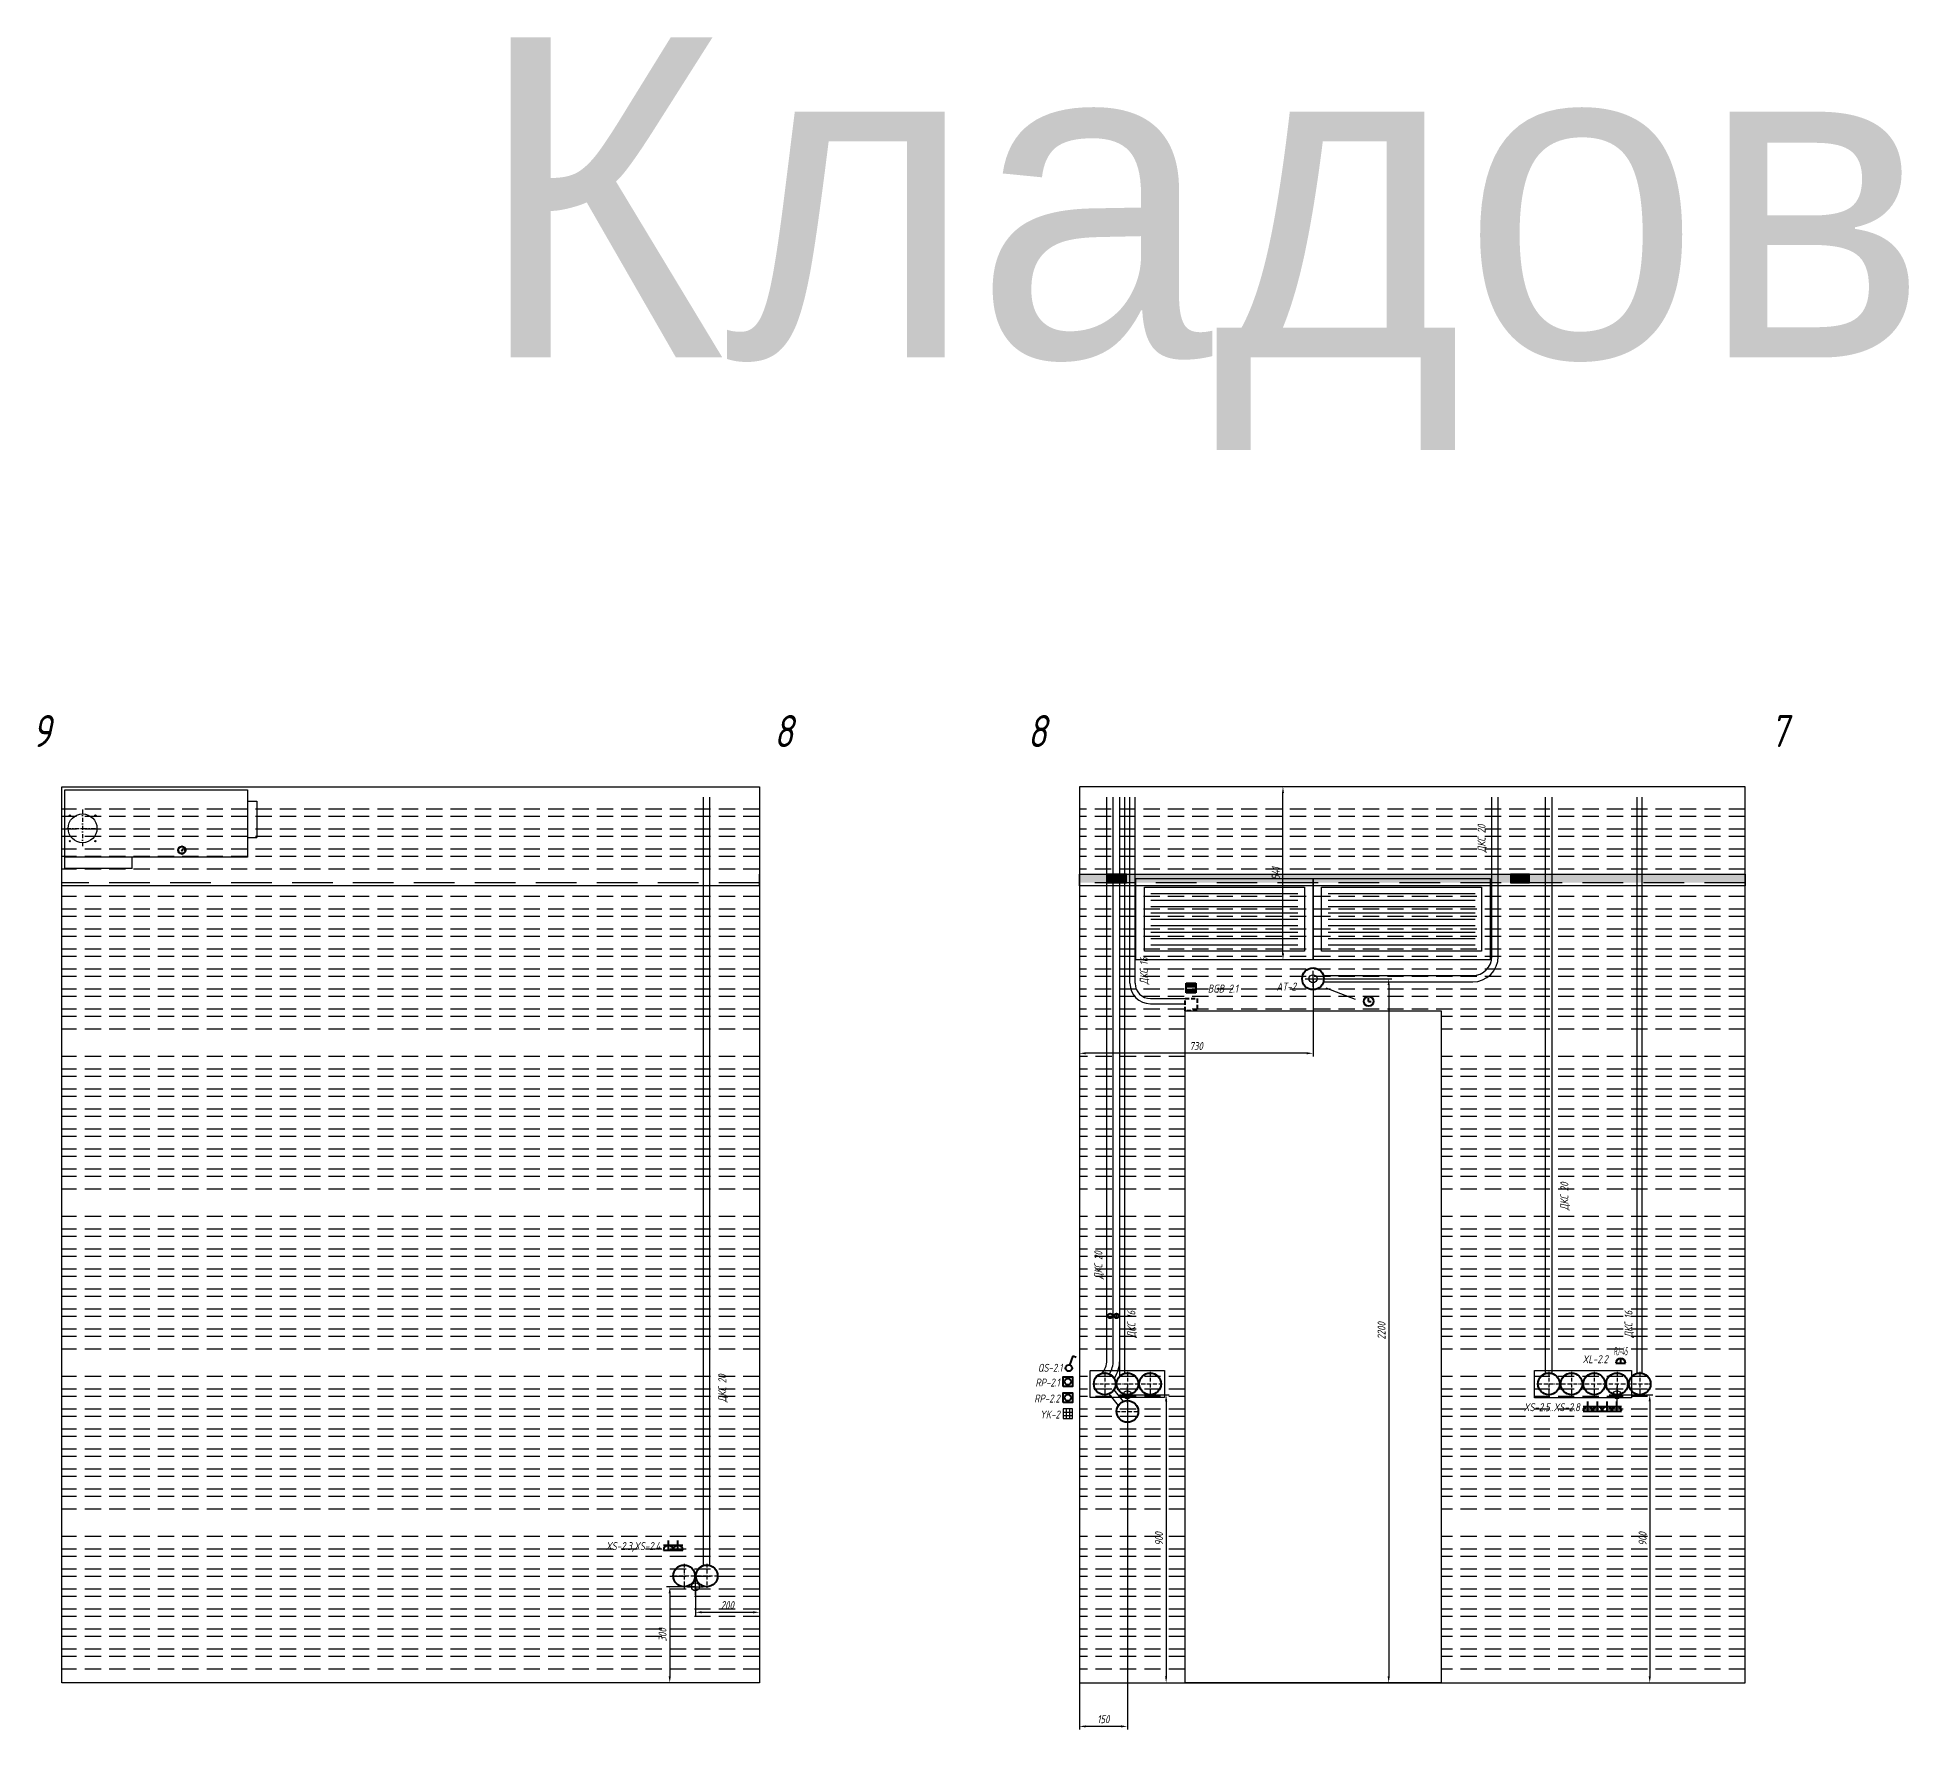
# Model space of a CAD drawing. Header units: millimetres. Extents: x -40374 to 56557, y -58468 to -14063.
# Drawn here: x -29356 to -23511, y -57437 to -52149 of the extents above; entities that cross this region are included whole.
import ezdxf
from ezdxf.enums import TextEntityAlignment as Align

# ---------------------------------------------------------------- set-up
doc = ezdxf.new("R2010")
doc.units = ezdxf.units.MM
doc.header["$PDMODE"] = 34
doc.header["$PDSIZE"] = 25
for name, pattern in [('ACAD_ISO10W100', [18.5, 12, -3, 0.5, -3]), ('DASHDOT', [25.4, 12.7, -6.35, 0, -6.35]), ('DASHED', [19.05, 12.7, -6.35])]:
    doc.linetypes.add(name, pattern=pattern)
for name, color, linetype in [('01 Черновое', 7, 'Continuous'), ('02 ОВиК', 7, 'Continuous'), ('02 ЭОМ и СС', 7, 'Continuous'), ('03 Потолок', 7, 'Continuous'), ('11 Привязка размеры', 7, 'Continuous'), ('13 Трассы и коробки слаботочки', 7, 'Continuous')]:
    doc.layers.add(name, color=color, linetype=linetype)
doc.layers.add('100 noprint', color=1, linetype='Continuous', plot=False)
doc.styles.get("Standard").update_dxf_attribs({"font": 'Ubuntu-R.ttf'})
doc.styles.add('ГОСТ-ISOCPEUR', font='isocpeui.ttf', dxfattribs={"width": 0.8})
doc.dimstyles.new('ISO-25', dxfattribs={"dimtxt": 2.5, "dimasz": 2.5, "dimexe": 1.25, "dimexo": 0.625, "dimtad": 1, "dimtxsty": 'Standard', "dimcen": 2.5, "dimadec": 0, "dimazin": 0, "dimtfac": 1, "dimtmove": 0, "dimatfit": 3, "dimfxl": 1, "dimarcsym": 0})

# ---------------------------------------------------------------- blocks, each defined once
blk = doc.blocks.new('АП 500х200')
at = {"color": 0, "lineweight": -2}
for p, q in [((-507, 207), (-47, 207)), ((-507, 187), (-47, 187)), ((-507, 167), (-47, 167)), ((-507, 147), (-47, 147)), ((-507, 127), (-47, 127)), ((-507, 107), (-47, 107)), ((-507, 87), (-47, 87)), ((-507, 67), (-47, 67)), ((-507, 47), (-47, 47))]:
    blk.add_line(p, q, dxfattribs=at)
for points in [[(-554, 0), (-554, 254), (0, 254), (0, 0)], [(-527, 27), (-527, 227), (-27, 227), (-27, 27)]]:
    blk.add_lwpolyline(points, close=True, dxfattribs=at)
blk = doc.blocks.new('часы')
at = {"color": 0, "lineweight": -2}
for q in [(9893.5, 982.52), (9894.25, 981.52)]:
    blk.add_line((9893.5, 981.52), q, dxfattribs=at)
blk.add_circle((9893.5, 981.52), 1.5, dxfattribs=at)
blk = doc.blocks.new('геркон')
at = {"lineweight": -2}
for points in [[(3, 2), (3, 3), (0, 3), (0, 2)], [(3, 0), (3, 1), (0, 1), (0, 0)]]:
    blk.add_hatch(color=0, dxfattribs=at).paths.add_polyline_path(points)
at = {"color": 0, "lineweight": -2}
for p, q in [((0, 0), (0, 3)), ((0, 3), (3, 3)), ((0, 2), (3, 2)), ((0, 1), (3, 1)), ((3, 0), (0, 0)), ((3, 3), (3, 0))]:
    blk.add_line(p, q, dxfattribs=at)
blk = doc.blocks.new('*D597')
at = {"layer": '11 Привязка размеры', "color": 0, "lineweight": -2}
for p, q in [((-26099.5, -56390.9), (-26099.5, -57437.1)), ((-25949.5, -56390.9), (-25949.5, -57437.1)), ((-25969.5, -57427.1), (-26079.5, -57427.1))]:
    blk.add_line(p, q, dxfattribs=at)
at = {"layer": '11 Привязка размеры', "color": 0}
for points in [[(-26079.5, -57423.8), (-26079.5, -57430.4), (-26099.5, -57427.1)], [(-25969.5, -57430.4), (-25969.5, -57423.8), (-25949.5, -57427.1)]]:
    blk.add_solid(points, dxfattribs=at)
at = {"layer": 'Defpoints', "color": 0}
for p in [(-26099.5, -56390.9), (-25949.5, -56390.9), (-26099.5, -57427.1)]:
    blk.add_point(p, dxfattribs=at)
at = {"layer": '11 Привязка размеры', "color": 0, "insert": (-26024.5, -57404.6), "char_height": 25, "attachment_point": 5, "style": 'ГОСТ-ISOCPEUR'}
blk.add_mtext('150', dxfattribs=at)
blk = doc.blocks.new('*D598')
at = {"layer": '11 Привязка размеры', "color": 0, "lineweight": -2}
for p, q in [((-25949.5, -56390.9), (-25818.5, -56390.9)), ((-25828.5, -56410.9), (-25828.5, -57270.9)), ((-25949.5, -57290.9), (-25818.5, -57290.9))]:
    blk.add_line(p, q, dxfattribs=at)
at = {"layer": '11 Привязка размеры', "color": 0}
for points in [[(-25825.2, -56410.9), (-25831.8, -56410.9), (-25828.5, -56390.9)], [(-25831.8, -57270.9), (-25825.2, -57270.9), (-25828.5, -57290.9)]]:
    blk.add_solid(points, dxfattribs=at)
at = {"layer": 'Defpoints', "color": 0}
for p in [(-25949.5, -56390.9), (-25949.5, -57290.9), (-25828.5, -57290.9)]:
    blk.add_point(p, dxfattribs=at)
at = {"layer": '11 Привязка размеры', "color": 0, "insert": (-25851, -56840.9), "char_height": 25, "attachment_point": 5, "rotation": 90, "style": 'ГОСТ-ISOCPEUR'}
blk.add_mtext('900', dxfattribs=at)
blk = doc.blocks.new('*D599')
at = {"layer": '11 Привязка размеры', "color": 0, "lineweight": -2}
for p, q in [((-24419.5, -56390.9), (-24307.1, -56390.9)), ((-24317.1, -56410.9), (-24317.1, -57270.9)), ((-24419.5, -57290.9), (-24307.1, -57290.9))]:
    blk.add_line(p, q, dxfattribs=at)
at = {"layer": '11 Привязка размеры', "color": 0}
for points in [[(-24313.8, -56410.9), (-24320.5, -56410.9), (-24317.1, -56390.9)], [(-24320.5, -57270.9), (-24313.8, -57270.9), (-24317.1, -57290.9)]]:
    blk.add_solid(points, dxfattribs=at)
at = {"layer": 'Defpoints', "color": 0}
for p in [(-24419.5, -56390.9), (-24419.5, -57290.9), (-24317.1, -57290.9)]:
    blk.add_point(p, dxfattribs=at)
at = {"layer": '11 Привязка размеры', "color": 0, "insert": (-24339.6, -56840.9), "char_height": 25, "attachment_point": 5, "rotation": 90, "style": 'ГОСТ-ISOCPEUR'}
blk.add_mtext('900', dxfattribs=at)
blk = doc.blocks.new('*D601')
at = {"layer": '11 Привязка размеры', "color": 0, "lineweight": -2}
for p, q in [((-26099.5, -55090.9), (-26099.5, -55333.8)), ((-25369.5, -55090.9), (-25369.5, -55333.8)), ((-25389.5, -55323.8), (-26079.5, -55323.8))]:
    blk.add_line(p, q, dxfattribs=at)
at = {"layer": '11 Привязка размеры', "color": 0}
for points in [[(-26079.5, -55320.5), (-26079.5, -55327.1), (-26099.5, -55323.8)], [(-25389.5, -55327.1), (-25389.5, -55320.5), (-25369.5, -55323.8)]]:
    blk.add_solid(points, dxfattribs=at)
at = {"layer": 'Defpoints', "color": 0}
for p in [(-26099.5, -55090.9), (-25369.5, -55090.9), (-26099.5, -55323.8)]:
    blk.add_point(p, dxfattribs=at)
at = {"layer": '11 Привязка размеры', "color": 0, "insert": (-25734.5, -55301.3), "char_height": 25, "attachment_point": 5, "style": 'ГОСТ-ISOCPEUR'}
blk.add_mtext('730', dxfattribs=at)
blk = doc.blocks.new('*D602')
at = {"layer": '11 Привязка размеры', "color": 0, "lineweight": -2}
for p, q in [((-25369.5, -55090.9), (-25122.9, -55090.9)), ((-25132.9, -55110.9), (-25132.9, -57270.9)), ((-25369.5, -57290.9), (-25122.9, -57290.9))]:
    blk.add_line(p, q, dxfattribs=at)
at = {"layer": '11 Привязка размеры', "color": 0}
for points in [[(-25129.6, -55110.9), (-25136.3, -55110.9), (-25132.9, -55090.9)], [(-25136.3, -57270.9), (-25129.6, -57270.9), (-25132.9, -57290.9)]]:
    blk.add_solid(points, dxfattribs=at)
at = {"layer": 'Defpoints', "color": 0}
for p in [(-25369.5, -55090.9), (-25369.5, -57290.9), (-25132.9, -57290.9)]:
    blk.add_point(p, dxfattribs=at)
at = {"layer": '11 Привязка размеры', "color": 0, "insert": (-25155.4, -56190.9), "char_height": 25, "attachment_point": 5, "rotation": 90, "style": 'ГОСТ-ISOCPEUR'}
blk.add_mtext('2200', dxfattribs=at)
blk = doc.blocks.new('*D604')
at = {"layer": '11 Привязка размеры', "color": 0, "lineweight": -2}
for p, q in [((-27299.5, -56990.9), (-27389.7, -56990.9)), ((-27379.7, -57010.9), (-27379.7, -57270.9)), ((-27299.5, -57290.9), (-27389.7, -57290.9))]:
    blk.add_line(p, q, dxfattribs=at)
at = {"layer": '11 Привязка размеры', "color": 0}
for points in [[(-27376.3, -57010.9), (-27383, -57010.9), (-27379.7, -56990.9)], [(-27383, -57270.9), (-27376.3, -57270.9), (-27379.7, -57290.9)]]:
    blk.add_solid(points, dxfattribs=at)
at = {"layer": 'Defpoints', "color": 0}
for p in [(-27299.5, -56990.9), (-27379.7, -57290.9), (-27299.5, -57290.9)]:
    blk.add_point(p, dxfattribs=at)
at = {"layer": '11 Привязка размеры', "color": 0, "insert": (-27402.2, -57140.9), "char_height": 25, "attachment_point": 5, "rotation": 90, "style": 'ГОСТ-ISOCPEUR'}
blk.add_mtext('300', dxfattribs=at)
blk = doc.blocks.new('*D605')
at = {"layer": '11 Привязка размеры', "color": 0, "lineweight": -2}
for p, q in [((-27299.5, -56990.9), (-27299.5, -57080.6)), ((-27099.5, -56990.9), (-27099.5, -57080.6)), ((-27279.5, -57070.6), (-27119.5, -57070.6))]:
    blk.add_line(p, q, dxfattribs=at)
at = {"layer": '11 Привязка размеры', "color": 0}
for points in [[(-27279.5, -57067.2), (-27279.5, -57073.9), (-27299.5, -57070.6)], [(-27119.5, -57073.9), (-27119.5, -57067.2), (-27099.5, -57070.6)]]:
    blk.add_solid(points, dxfattribs=at)
at = {"layer": 'Defpoints', "color": 0}
for p in [(-27299.5, -56990.9), (-27099.5, -56990.9), (-27099.5, -57070.6)]:
    blk.add_point(p, dxfattribs=at)
at = {"layer": '11 Привязка размеры', "color": 0, "insert": (-27199.5, -57048.1), "char_height": 25, "attachment_point": 5, "style": 'ГОСТ-ISOCPEUR'}
blk.add_mtext('200', dxfattribs=at)
blk = doc.blocks.new('розетка скрытая трехполюсная')
at = {"color": 0, "lineweight": -2}
for p, q in [((-1.5, 1.5), (1.5, 1.5)), ((-1.5, 0), (1.5, 0)), ((0, 0), (0, 3))]:
    blk.add_line(p, q, dxfattribs=at)
blk.add_arc((0, 0), 1.5, 0, 180, dxfattribs=at)
blk = doc.blocks.new('кнопка 1')
at = {"color": 0, "lineweight": -2}
for p, q in [((0.35, 0.94), (1.39, 3.78)), ((1.39, 3.78), (2.34, 3.45))]:
    blk.add_line(p, q, dxfattribs=at)
blk.add_circle((0, 0), 1, dxfattribs=at)
blk = doc.blocks.new('регулятор')
at = {"color": 0, "lineweight": -2}
blk.add_lwpolyline([(-1.5, -1.5), (-1.5, 1.5), (1.5, 1.5), (1.5, -1.5)], close=True, dxfattribs=at)
blk.add_circle((0, 0), 1, dxfattribs=at)
blk = doc.blocks.new('клавиатура ОС')
at = {"color": 0}
for p, q in [((0, 2), (3, 2)), ((0, 1), (3, 1)), ((1, 3), (1, 0)), ((2, 3), (2, 0))]:
    blk.add_line(p, q, dxfattribs=at)
blk.add_lwpolyline([(0, 0), (3, 0), (3, 3), (0, 3)], close=True, dxfattribs=at)
blk = doc.blocks.new('розетка RJ-45')
at = {"color": 0, "lineweight": -2}
for p, q in [((-1.5, 0), (1.5, 0)), ((0, 0), (0, 1.5))]:
    blk.add_line(p, q, dxfattribs=at)
blk.add_arc((0, 0), 1.5, 0, 180, dxfattribs=at)
at = {"color": 0, "lineweight": -2, "style": 'ГОСТ-ISOCPEUR', "width": 0.4}
blk.add_text('RJ-45', height=2.5, dxfattribs=at).set_placement((0, 2.5), align=Align.CENTER)
blk = doc.blocks.new('*D961')
at = {"layer": '11 Привязка размеры', "color": 0, "lineweight": -2}
for p, q in [((-25369.5, -54490.9), (-25473.4, -54490.9)), ((-25463.4, -55011.9), (-25463.4, -54510.9)), ((-25369.5, -55031.9), (-25473.4, -55031.9))]:
    blk.add_line(p, q, dxfattribs=at)
at = {"layer": '11 Привязка размеры', "color": 0}
for points in [[(-25460, -54510.9), (-25466.7, -54510.9), (-25463.4, -54490.9)], [(-25466.7, -55011.9), (-25460, -55011.9), (-25463.4, -55031.9)]]:
    blk.add_solid(points, dxfattribs=at)
at = {"layer": 'Defpoints', "color": 0}
for p in [(-25463.4, -54490.9), (-25369.5, -54490.9), (-25369.5, -55031.9)]:
    blk.add_point(p, dxfattribs=at)
at = {"layer": '11 Привязка размеры', "color": 0, "insert": (-25485.9, -54761.4), "char_height": 25, "attachment_point": 5, "rotation": 90, "style": 'ГОСТ-ISOCPEUR'}
blk.add_mtext('541', dxfattribs=at)

msp = doc.modelspace()

# ---------------------------------------------------------------- hatches: boundary and pattern name
at = {"layer": '03 Потолок', "lineweight": -2}
h = msp.add_hatch(color=9, dxfattribs=at)
h.paths.add_polyline_path([(-26012.5, -54790.9), (-26012.5, -54763.9), (-26099.5, -54763.9), (-26099.5, -54790.9)])
h.paths.add_polyline_path([(-24752.5, -54790.9), (-24752.5, -54763.9), (-25952.5, -54763.9), (-25952.5, -54790.9)])
h.paths.add_polyline_path([(-24019.5, -54790.9), (-24019.5, -54763.9), (-24692.5, -54763.9), (-24692.5, -54790.9)])
for points in [[(-25952.5, -54790.9), (-25952.5, -54763.9), (-26012.5, -54763.9), (-26012.5, -54790.9)], [(-24692.5, -54790.9), (-24692.5, -54763.9), (-24752.5, -54763.9), (-24752.5, -54790.9)]]:
    msp.add_hatch(color=252, dxfattribs=at).paths.add_polyline_path(points)

# ---------------------------------------------------------------- linework, layer by layer
at = {"layer": '01 Черновое'}
for points in [[(-29279.5, -57290.9), (-29279.5, -54490.9), (-27099.5, -54490.9), (-27099.5, -57290.9)], [(-24019.5, -57290.9), (-24019.5, -54490.9), (-26099.5, -54490.9), (-26099.5, -57290.9)], [(-24969.5, -55190.9), (-24969.5, -57290.9), (-25769.5, -57290.9), (-25769.5, -55190.9)]]:
    msp.add_lwpolyline(points, close=True, dxfattribs=at)
at = {"layer": '02 ОВиК', "color": 5, "lineweight": -2}
for p, q in [((-29269.5, -54745.9), (-29269.5, -54500.9)), ((-29269.5, -54500.9), (-28699.5, -54500.9)), ((-29269.5, -54745.9), (-29269.5, -54500.9)), ((-29269.5, -54500.9), (-28699.5, -54500.9)), ((-28699.5, -54500.9), (-28699.5, -54710.9)), ((-28699.5, -54500.9), (-28699.5, -54710.9)), ((-28699.5, -54535.9), (-28669.5, -54535.9)), ((-28699.5, -54535.9), (-28669.5, -54535.9)), ((-28669.5, -54535.9), (-28669.5, -54649.9)), ((-28669.5, -54535.9), (-28669.5, -54649.9)), ((-28699.5, -54649.9), (-28669.5, -54649.9)), ((-28699.5, -54649.9), (-28669.5, -54649.9)), ((-28699.5, -54710.9), (-29269.5, -54710.9)), ((-28699.5, -54710.9), (-29269.5, -54710.9)), ((-29059.5, -54745.9), (-29269.5, -54745.9)), ((-29059.5, -54745.9), (-29269.5, -54745.9)), ((-29059.5, -54745.9), (-29059.5, -54710.9)), ((-29059.5, -54745.9), (-29059.5, -54710.9))]:
    msp.add_line(p, q, dxfattribs=at)
at = {"layer": '02 ОВиК', "color": 5, "linetype": 'DASHDOT', "lineweight": -2}
for p, q in [((-29214.5, -54562.2), (-29214.5, -54679.6)), ((-29214.5, -54562.2), (-29214.5, -54679.6)), ((-29263.8, -54620.9), (-29165.2, -54620.9)), ((-29263.8, -54620.9), (-29165.2, -54620.9))]:
    msp.add_line(p, q, dxfattribs=at)
at = {"layer": '02 ОВиК', "color": 5, "linetype": 'DASHDOT', "lineweight": -2, "ltscale": 0.5}
for p, q in [((-28918.9, -54688.9), (-28890, -54688.9)), ((-28918.9, -54688.9), (-28890, -54688.9)), ((-28904.5, -54674.2), (-28904.5, -54703.6)), ((-28904.5, -54674.2), (-28904.5, -54703.6))]:
    msp.add_line(p, q, dxfattribs=at)
at = {"layer": '02 ОВиК', "color": 5, "lineweight": -2}
for centre, radius in [((-29214.5, -54620.9), 45), ((-29214.5, -54620.9), 45), ((-29254.5, -54580.9), 2), ((-29254.5, -54580.9), 2), ((-29174.5, -54580.9), 2), ((-29174.5, -54580.9), 2), ((-29254.5, -54660.9), 2), ((-29254.5, -54660.9), 2), ((-29174.5, -54660.9), 2), ((-29174.5, -54660.9), 2), ((-28904.5, -54688.9), 12.5), ((-28904.5, -54688.9), 12.5), ((-28904.5, -54688.9), 10), ((-28904.5, -54688.9), 10)]:
    msp.add_circle(centre, radius, dxfattribs=at)
at = {"layer": '02 ЭОМ и СС', "color": 1}
for p, q in [((-27274, -56924.4), (-27274, -54523.9)), ((-27274, -56924.4), (-27274, -54523.9)), ((-27254, -56924.4), (-27254, -54523.9)), ((-27254, -56924.4), (-27254, -54523.9)), ((-24642.5, -56324.4), (-24642.5, -54523.9)), ((-24642.5, -56324.4), (-24642.5, -54523.9)), ((-24622.5, -56324.4), (-24622.5, -54523.9)), ((-24622.5, -56324.4), (-24622.5, -54523.9))]:
    msp.add_line(p, q, dxfattribs=at)
at = {"layer": '02 ЭОМ и СС'}
for p, q in [((-26013.5, -56283.3), (-26013.5, -54523.9)), ((-25993.5, -56283.3), (-25993.5, -54523.9)), ((-25973.5, -56283.3), (-25973.5, -54523.9)), ((-25941.5, -55104.9), (-25941.5, -54523.9)), ((-25941.5, -55104.9), (-25941.5, -54523.9)), ((-25925.5, -55104.9), (-25925.5, -54523.9)), ((-25925.5, -55104.9), (-25925.5, -54523.9)), ((-25877.5, -55152.9), (-25769.5, -55152.9)), ((-25877.5, -55152.9), (-25769.5, -55152.9)), ((-25877.5, -55168.9), (-25769.5, -55168.9)), ((-25877.5, -55168.9), (-25769.5, -55168.9)), ((-26007.5, -56388.3), (-25977.9, -56424.2)), ((-26007.5, -56388.3), (-25977.9, -56424.2)), ((-25992.1, -56375.6), (-25962.5, -56411.5)), ((-25992.1, -56375.6), (-25962.5, -56411.5))]:
    msp.add_line(p, q, dxfattribs=at)
at = {"layer": '02 ЭОМ и СС', "color": 3}
for p, q in [((-25973.5, -56332.8), (-25973.5, -54523.9)), ((-25957.5, -56323.8), (-25957.5, -54523.9))]:
    msp.add_line(p, q, dxfattribs=at)
at = {"layer": '02 ЭОМ и СС', "color": 5}
for p, q in [((-24810.5, -55020.9), (-24810.5, -54523.9)), ((-24810.5, -55020.9), (-24810.5, -54523.9)), ((-24790.5, -55020.9), (-24790.5, -54523.9)), ((-24790.5, -55020.9), (-24790.5, -54523.9)), ((-25337, -55080.9), (-24870.5, -55080.9)), ((-25337, -55080.9), (-24870.5, -55080.9)), ((-25337, -55100.9), (-24870.5, -55100.9)), ((-25337, -55100.9), (-24870.5, -55100.9)), ((-25329.8, -55119.2), (-25237.8, -55155.1))]:
    msp.add_line(p, q, dxfattribs=at)
at = {"layer": '02 ЭОМ и СС', "color": 6}
for p, q in [((-24356.5, -56323.8), (-24356.5, -54523.8)), ((-24356.5, -56323.8), (-24356.5, -54523.8)), ((-24340.5, -56323.8), (-24340.5, -54523.8)), ((-24340.5, -56323.8), (-24340.5, -54523.8))]:
    msp.add_line(p, q, dxfattribs=at)
at = {"layer": '02 ЭОМ и СС', "linetype": 'DASHED', "lineweight": 40, "flags": 128}
msp.add_lwpolyline([(-25769.5, -55190.9), (-25769.5, -55152.9), (-25731.5, -55152.9), (-25731.5, -55190.9)], close=True, dxfattribs=at)
msp.add_lwpolyline([(-25769.5, -55190.9), (-25769.5, -55152.9), (-25731.5, -55152.9), (-25731.5, -55190.9)], close=True, dxfattribs=at)
at = {"layer": '02 ЭОМ и СС', "color": 5, "lineweight": 40}
msp.add_circle((-25369.5, -55090.9), 34, dxfattribs=at)
msp.add_circle((-25369.5, -55090.9), 34, dxfattribs=at)
at = {"layer": '02 ЭОМ и СС', "color": 5}
for centre in [(-25983.9, -56145.1), (-25982.3, -56140.2)]:
    msp.add_circle(centre, 2.4, dxfattribs=at)
at = {"layer": '02 ЭОМ и СС', "lineweight": 40}
for centre in [(-26020.5, -56356.9), (-26020.5, -56356.9), (-25878.5, -56356.9), (-25878.5, -56356.9), (-25949.5, -56442.9), (-25949.5, -56442.9)]:
    msp.add_circle(centre, 34, dxfattribs=at)
at = {"layer": '02 ЭОМ и СС', "color": 3, "lineweight": 40}
msp.add_circle((-25949.5, -56356.9), 34, dxfattribs=at)
msp.add_circle((-25949.5, -56356.9), 34, dxfattribs=at)
at = {"layer": '02 ЭОМ и СС', "color": 1, "lineweight": 40}
for centre in [(-24632.5, -56356.9), (-24632.5, -56356.9), (-24561.5, -56356.9), (-24561.5, -56356.9), (-24490.5, -56356.9), (-24490.5, -56356.9), (-24419.5, -56356.9), (-24419.5, -56356.9), (-27335, -56956.9), (-27335, -56956.9), (-27264, -56956.9), (-27264, -56956.9)]:
    msp.add_circle(centre, 34, dxfattribs=at)
at = {"layer": '02 ЭОМ и СС', "color": 6, "lineweight": 40}
msp.add_circle((-24348.5, -56356.9), 34, dxfattribs=at)
msp.add_circle((-24348.5, -56356.9), 34, dxfattribs=at)
at = {"layer": '02 ЭОМ и СС', "color": 5}
for radius in [60, 80, 60, 80]:
    msp.add_arc((-24870.5, -55020.9), radius, 270, 0, dxfattribs=at)
at = {"layer": '02 ЭОМ и СС'}
for centre, radius, start, end in [((-25877.5, -55104.9), 64, 180, 270), ((-25877.5, -55104.9), 64, 180, 270), ((-25877.5, -55104.9), 48, 180, 270), ((-25877.5, -55104.9), 48, 180, 270), ((-26073.5, -56283.3), 60, 317.23672, 0), ((-26073.5, -56283.3), 80, 327.63798, 0), ((-26073.5, -56283.3), 100, 325.54995, 0)]:
    msp.add_arc(centre, radius, start, end, dxfattribs=at)
at = {"layer": '03 Потолок', "color": 1, "lineweight": -2}
for p, q in [((-29279.5, -54800.4), (-29279.5, -54763.9)), ((-27099.5, -54800.4), (-29279.5, -54800.4)), ((-27099.5, -54800.4), (-27099.5, -54763.9)), ((-26099.5, -54800.4), (-26099.5, -54763.9)), ((-26099.5, -54763.9), (-24019.5, -54763.9)), ((-24019.5, -54800.4), (-26099.5, -54800.4)), ((-24019.5, -54763.9), (-24019.5, -54800.4))]:
    msp.add_line(p, q, dxfattribs=at)
at = {"layer": '03 Потолок', "color": 1, "linetype": 'DASHED', "ltscale": 10}
for p, q in [((-27099.5, -54790.9), (-29279.5, -54790.9)), ((-24019.5, -54790.9), (-26099.5, -54790.9))]:
    msp.add_line(p, q, dxfattribs=at)
at = {"layer": '03 Потолок', "color": 1, "lineweight": -2}
for points in [[(-25952.5, -54790.9), (-25952.5, -54763.9), (-26012.5, -54763.9), (-26012.5, -54790.9)], [(-24692.5, -54790.9), (-24692.5, -54763.9), (-24752.5, -54763.9), (-24752.5, -54790.9)]]:
    msp.add_lwpolyline(points, close=True, dxfattribs=at)
at = {"layer": '100 noprint', "linetype": 'DASHED', "ltscale": 4}
for p, q in [((-27099.5, -54560.9), (-29279.5, -54560.9)), ((-27099.5, -54583.4), (-29279.5, -54583.4)), ((-24019.5, -54560.9), (-26099.5, -54560.9)), ((-24019.5, -54583.4), (-26099.5, -54583.4)), ((-27099.5, -54623.4), (-29279.5, -54623.4)), ((-24019.5, -54623.4), (-26099.5, -54623.4)), ((-27099.5, -54645.9), (-29279.5, -54645.9)), ((-27099.5, -54685.9), (-29279.5, -54685.9)), ((-24019.5, -54645.9), (-26099.5, -54645.9)), ((-24019.5, -54685.9), (-26099.5, -54685.9)), ((-27099.5, -54708.4), (-29279.5, -54708.4)), ((-27099.5, -54748.4), (-29279.5, -54748.4)), ((-24019.5, -54708.4), (-26099.5, -54708.4)), ((-24019.5, -54748.4), (-26099.5, -54748.4)), ((-27099.5, -54833.4), (-29279.5, -54833.4)), ((-27099.5, -54873.4), (-29279.5, -54873.4)), ((-24019.5, -54833.4), (-26099.5, -54833.4)), ((-24019.5, -54873.4), (-26099.5, -54873.4)), ((-27099.5, -54895.9), (-29279.5, -54895.9)), ((-27099.5, -54935.9), (-29279.5, -54935.9)), ((-24019.5, -54895.9), (-26099.5, -54895.9)), ((-24019.5, -54935.9), (-26099.5, -54935.9)), ((-27099.5, -54958.4), (-29279.5, -54958.4)), ((-24019.5, -54958.4), (-26099.5, -54958.4)), ((-27099.5, -54998.4), (-29279.5, -54998.4)), ((-27099.5, -55020.9), (-29279.5, -55020.9)), ((-24019.5, -54998.4), (-26099.5, -54998.4)), ((-24019.5, -55020.9), (-26099.5, -55020.9)), ((-27099.5, -55060.9), (-29279.5, -55060.9)), ((-27099.5, -55083.4), (-29279.5, -55083.4)), ((-24019.5, -55060.9), (-26099.5, -55060.9)), ((-24019.5, -55083.4), (-26099.5, -55083.4)), ((-27099.5, -55123.4), (-29279.5, -55123.4)), ((-27099.5, -55145.9), (-29279.5, -55145.9)), ((-24019.5, -55123.4), (-26099.5, -55123.4)), ((-24019.5, -55145.9), (-26099.5, -55145.9)), ((-27099.5, -55185.9), (-29279.5, -55185.9)), ((-27099.5, -55208.4), (-29279.5, -55208.4)), ((-24019.5, -55185.9), (-26099.5, -55185.9)), ((-25769.5, -55208.4), (-26099.5, -55208.4)), ((-24019.5, -55208.4), (-24969.5, -55208.4)), ((-27099.5, -55248.4), (-29279.5, -55248.4)), ((-25769.5, -55248.4), (-26099.5, -55248.4)), ((-24019.5, -55248.4), (-24969.5, -55248.4)), ((-27099.5, -55333.4), (-29279.5, -55333.4)), ((-25769.5, -55333.4), (-26099.5, -55333.4)), ((-24019.5, -55333.4), (-24969.5, -55333.4)), ((-27099.5, -55373.4), (-29279.5, -55373.4)), ((-27099.5, -55395.9), (-29279.5, -55395.9)), ((-25769.5, -55373.4), (-26099.5, -55373.4)), ((-25769.5, -55395.9), (-26099.5, -55395.9)), ((-24019.5, -55373.4), (-24969.5, -55373.4)), ((-24019.5, -55395.9), (-24969.5, -55395.9)), ((-27099.5, -55435.9), (-29279.5, -55435.9)), ((-27099.5, -55458.4), (-29279.5, -55458.4)), ((-25769.5, -55435.9), (-26099.5, -55435.9)), ((-25769.5, -55458.4), (-26099.5, -55458.4)), ((-24019.5, -55435.9), (-24969.5, -55435.9)), ((-24019.5, -55458.4), (-24969.5, -55458.4)), ((-27099.5, -55498.4), (-29279.5, -55498.4)), ((-27099.5, -55520.9), (-29279.5, -55520.9)), ((-25769.5, -55498.4), (-26099.5, -55498.4)), ((-25769.5, -55520.9), (-26099.5, -55520.9)), ((-24019.5, -55498.4), (-24969.5, -55498.4)), ((-24019.5, -55520.9), (-24969.5, -55520.9)), ((-27099.5, -55560.9), (-29279.5, -55560.9)), ((-25769.5, -55560.9), (-26099.5, -55560.9)), ((-24019.5, -55560.9), (-24969.5, -55560.9)), ((-27099.5, -55583.4), (-29279.5, -55583.4)), ((-27099.5, -55623.4), (-29279.5, -55623.4)), ((-25769.5, -55583.4), (-26099.5, -55583.4)), ((-25769.5, -55623.4), (-26099.5, -55623.4)), ((-24019.5, -55583.4), (-24969.5, -55583.4)), ((-24019.5, -55623.4), (-24969.5, -55623.4)), ((-27099.5, -55645.9), (-29279.5, -55645.9)), ((-27099.5, -55685.9), (-29279.5, -55685.9)), ((-25769.5, -55645.9), (-26099.5, -55645.9)), ((-25769.5, -55685.9), (-26099.5, -55685.9)), ((-24019.5, -55645.9), (-24969.5, -55645.9)), ((-24019.5, -55685.9), (-24969.5, -55685.9)), ((-27099.5, -55708.4), (-29279.5, -55708.4)), ((-27099.5, -55748.4), (-29279.5, -55748.4)), ((-25769.5, -55708.4), (-26099.5, -55708.4)), ((-25769.5, -55748.4), (-26099.5, -55748.4)), ((-24019.5, -55708.4), (-24969.5, -55708.4)), ((-24019.5, -55748.4), (-24969.5, -55748.4)), ((-27099.5, -55833.4), (-29279.5, -55833.4)), ((-25769.5, -55833.4), (-26099.5, -55833.4)), ((-24019.5, -55833.4), (-24969.5, -55833.4)), ((-27099.5, -55873.4), (-29279.5, -55873.4)), ((-27099.5, -55895.9), (-29279.5, -55895.9)), ((-25769.5, -55873.4), (-26099.5, -55873.4)), ((-25769.5, -55895.9), (-26099.5, -55895.9)), ((-24019.5, -55873.4), (-24969.5, -55873.4)), ((-24019.5, -55895.9), (-24969.5, -55895.9)), ((-27099.5, -55935.9), (-29279.5, -55935.9)), ((-27099.5, -55958.4), (-29279.5, -55958.4)), ((-25769.5, -55935.9), (-26099.5, -55935.9)), ((-25769.5, -55958.4), (-26099.5, -55958.4)), ((-24019.5, -55935.9), (-24969.5, -55935.9)), ((-24019.5, -55958.4), (-24969.5, -55958.4)), ((-27099.5, -55998.4), (-29279.5, -55998.4)), ((-27099.5, -56020.9), (-29279.5, -56020.9)), ((-25769.5, -55998.4), (-26099.5, -55998.4)), ((-25769.5, -56020.9), (-26099.5, -56020.9)), ((-24019.5, -55998.4), (-24969.5, -55998.4)), ((-24019.5, -56020.9), (-24969.5, -56020.9)), ((-27099.5, -56060.9), (-29279.5, -56060.9)), ((-27099.5, -56083.4), (-29279.5, -56083.4)), ((-25769.5, -56060.9), (-26099.5, -56060.9)), ((-25769.5, -56083.4), (-26099.5, -56083.4)), ((-24019.5, -56060.9), (-24969.5, -56060.9)), ((-24019.5, -56083.4), (-24969.5, -56083.4)), ((-27099.5, -56123.4), (-29279.5, -56123.4)), ((-27099.5, -56145.9), (-29279.5, -56145.9)), ((-25769.5, -56123.4), (-26099.5, -56123.4)), ((-25769.5, -56145.9), (-26099.5, -56145.9)), ((-24019.5, -56123.4), (-24969.5, -56123.4)), ((-24019.5, -56145.9), (-24969.5, -56145.9)), ((-27099.5, -56185.9), (-29279.5, -56185.9)), ((-27099.5, -56208.4), (-29279.5, -56208.4)), ((-25769.5, -56185.9), (-26099.5, -56185.9)), ((-25769.5, -56208.4), (-26099.5, -56208.4)), ((-24019.5, -56185.9), (-24969.5, -56185.9)), ((-24019.5, -56208.4), (-24969.5, -56208.4)), ((-27099.5, -56248.4), (-29279.5, -56248.4)), ((-25769.5, -56248.4), (-26099.5, -56248.4)), ((-24019.5, -56248.4), (-24969.5, -56248.4)), ((-27099.5, -56333.4), (-29279.5, -56333.4)), ((-25769.5, -56333.4), (-26099.5, -56333.4)), ((-24019.5, -56333.4), (-24969.5, -56333.4)), ((-27099.5, -56373.4), (-29279.5, -56373.4)), ((-27099.5, -56395.9), (-29279.5, -56395.9)), ((-25769.5, -56373.4), (-26099.5, -56373.4)), ((-25769.5, -56395.9), (-26099.5, -56395.9)), ((-24019.5, -56373.4), (-24969.5, -56373.4)), ((-24019.5, -56395.9), (-24969.5, -56395.9)), ((-27099.5, -56435.9), (-29279.5, -56435.9)), ((-25769.5, -56435.9), (-26099.5, -56435.9)), ((-24019.5, -56435.9), (-24969.5, -56435.9)), ((-27099.5, -56458.4), (-29279.5, -56458.4)), ((-27099.5, -56498.4), (-29279.5, -56498.4)), ((-25769.5, -56458.4), (-26099.5, -56458.4)), ((-25769.5, -56498.4), (-26099.5, -56498.4)), ((-24019.5, -56458.4), (-24969.5, -56458.4)), ((-24019.5, -56498.4), (-24969.5, -56498.4)), ((-27099.5, -56520.9), (-29279.5, -56520.9)), ((-27099.5, -56560.9), (-29279.5, -56560.9)), ((-25769.5, -56520.9), (-26099.5, -56520.9)), ((-25769.5, -56560.9), (-26099.5, -56560.9)), ((-24019.5, -56520.9), (-24969.5, -56520.9)), ((-24019.5, -56560.9), (-24969.5, -56560.9)), ((-27099.5, -56583.4), (-29279.5, -56583.4)), ((-27099.5, -56623.4), (-29279.5, -56623.4)), ((-25769.5, -56583.4), (-26099.5, -56583.4)), ((-25769.5, -56623.4), (-26099.5, -56623.4)), ((-24019.5, -56583.4), (-24969.5, -56583.4)), ((-24019.5, -56623.4), (-24969.5, -56623.4)), ((-27099.5, -56645.9), (-29279.5, -56645.9)), ((-27099.5, -56685.9), (-29279.5, -56685.9)), ((-25769.5, -56645.9), (-26099.5, -56645.9)), ((-25769.5, -56685.9), (-26099.5, -56685.9)), ((-24019.5, -56645.9), (-24969.5, -56645.9)), ((-24019.5, -56685.9), (-24969.5, -56685.9)), ((-27099.5, -56708.4), (-29279.5, -56708.4)), ((-25769.5, -56708.4), (-26099.5, -56708.4)), ((-24019.5, -56708.4), (-24969.5, -56708.4)), ((-27099.5, -56748.4), (-29279.5, -56748.4)), ((-25769.5, -56748.4), (-26099.5, -56748.4)), ((-24019.5, -56748.4), (-24969.5, -56748.4)), ((-27099.5, -56833.4), (-29279.5, -56833.4)), ((-25769.5, -56833.4), (-26099.5, -56833.4)), ((-24019.5, -56833.4), (-24969.5, -56833.4)), ((-27099.5, -56873.4), (-29279.5, -56873.4)), ((-27099.5, -56895.9), (-29279.5, -56895.9)), ((-25769.5, -56873.4), (-26099.5, -56873.4)), ((-25769.5, -56895.9), (-26099.5, -56895.9)), ((-24019.5, -56873.4), (-24969.5, -56873.4)), ((-24019.5, -56895.9), (-24969.5, -56895.9)), ((-27099.5, -56935.9), (-29279.5, -56935.9)), ((-27099.5, -56958.4), (-29279.5, -56958.4)), ((-25769.5, -56935.9), (-26099.5, -56935.9)), ((-25769.5, -56958.4), (-26099.5, -56958.4)), ((-24019.5, -56935.9), (-24969.5, -56935.9)), ((-24019.5, -56958.4), (-24969.5, -56958.4)), ((-27099.5, -56998.4), (-29279.5, -56998.4)), ((-27099.5, -57020.9), (-29279.5, -57020.9)), ((-25769.5, -56998.4), (-26099.5, -56998.4)), ((-25769.5, -57020.9), (-26099.5, -57020.9)), ((-24019.5, -56998.4), (-24969.5, -56998.4)), ((-24019.5, -57020.9), (-24969.5, -57020.9)), ((-27099.5, -57060.9), (-29279.5, -57060.9)), ((-27099.5, -57083.4), (-29279.5, -57083.4)), ((-25769.5, -57060.9), (-26099.5, -57060.9)), ((-25769.5, -57083.4), (-26099.5, -57083.4)), ((-24019.5, -57060.9), (-24969.5, -57060.9)), ((-24019.5, -57083.4), (-24969.5, -57083.4)), ((-27099.5, -57123.4), (-29279.5, -57123.4)), ((-27099.5, -57145.9), (-29279.5, -57145.9)), ((-25769.5, -57123.4), (-26099.5, -57123.4)), ((-25769.5, -57145.9), (-26099.5, -57145.9)), ((-24019.5, -57123.4), (-24969.5, -57123.4)), ((-24019.5, -57145.9), (-24969.5, -57145.9)), ((-27099.5, -57185.9), (-29279.5, -57185.9)), ((-27099.5, -57208.4), (-29279.5, -57208.4)), ((-25769.5, -57185.9), (-26099.5, -57185.9)), ((-25769.5, -57208.4), (-26099.5, -57208.4)), ((-24019.5, -57185.9), (-24969.5, -57185.9)), ((-24019.5, -57208.4), (-24969.5, -57208.4)), ((-27099.5, -57248.4), (-29279.5, -57248.4)), ((-25769.5, -57248.4), (-26099.5, -57248.4)), ((-24019.5, -57248.4), (-24969.5, -57248.4))]:
    msp.add_line(p, q, dxfattribs=at)
at = {"layer": '100 noprint'}
msp.add_lwpolyline([(-24969.5, -55190.9), (-24969.5, -57290.9), (-25769.5, -57290.9), (-25769.5, -55190.9)], close=True, dxfattribs=at)
at = {"layer": '100 noprint', "color": 2, "lineweight": -2}
for points in [[(-26065.5, -56399.6), (-26065.5, -56314.6), (-25833.5, -56314.6), (-25833.5, -56399.6)], [(-26065.5, -56399.6), (-26065.5, -56314.6), (-25833.5, -56314.6), (-25833.5, -56399.6)], [(-24677.5, -56400.3), (-24677.5, -56315.3), (-24374.5, -56315.3), (-24374.5, -56400.3)], [(-24677.5, -56400.3), (-24677.5, -56315.3), (-24374.5, -56315.3), (-24374.5, -56400.3)]]:
    msp.add_lwpolyline(points, close=True, dxfattribs=at)
at = {"layer": '11 Привязка размеры', "linetype": 'ACAD_ISO10W100'}
for p, q in [((-26020.5, -56319), (-26020.5, -56394.8)), ((-26020.5, -56319), (-26020.5, -56394.8)), ((-25949.5, -56319), (-25949.5, -56394.8)), ((-25949.5, -56319), (-25949.5, -56394.8)), ((-25878.5, -56319), (-25878.5, -56394.8)), ((-25878.5, -56319), (-25878.5, -56394.8)), ((-24632.5, -56319), (-24632.5, -56394.8)), ((-24632.5, -56319), (-24632.5, -56394.8)), ((-24561.5, -56319), (-24561.5, -56394.8)), ((-24561.5, -56319), (-24561.5, -56394.8)), ((-24490.5, -56319), (-24490.5, -56394.8)), ((-24490.5, -56319), (-24490.5, -56394.8)), ((-24419.5, -56319), (-24419.5, -56394.8)), ((-24419.5, -56319), (-24419.5, -56394.8)), ((-24348.5, -56319), (-24348.5, -56394.8)), ((-24348.5, -56319), (-24348.5, -56394.8)), ((-26054.5, -56356.9), (-25844.5, -56356.9)), ((-26054.5, -56356.9), (-25844.5, -56356.9)), ((-26020.5, -56390), (-26020.5, -56390)), ((-26020.5, -56390), (-26020.5, -56390)), ((-25949.5, -56390), (-25949.5, -56465.8)), ((-25949.5, -56390), (-25949.5, -56465.8)), ((-24666.5, -56356.9), (-24314.5, -56356.9)), ((-24666.5, -56356.9), (-24314.5, -56356.9)), ((-25985, -56442.9), (-25915.5, -56442.9)), ((-25985, -56442.9), (-25915.5, -56442.9)), ((-27335, -56919), (-27335, -56994.8)), ((-27335, -56919), (-27335, -56994.8)), ((-27264, -56918.8), (-27264, -56994.6)), ((-27264, -56918.8), (-27264, -56994.6)), ((-27369, -56956.9), (-27230, -56956.9)), ((-27369, -56956.9), (-27230, -56956.9))]:
    msp.add_line(p, q, dxfattribs=at)
at = {"layer": '11 Привязка размеры', "lineweight": -2}
for p in [(-25369.5, -55090.9), (-25369.5, -55090.9), (-25949.5, -56390.9), (-25949.5, -56390.9), (-24419.5, -56390.9), (-24419.5, -56390.9), (-27299.5, -56990.9), (-27299.5, -56990.9)]:
    msp.add_point(p, dxfattribs=at)
at = {"layer": '13 Трассы и коробки слаботочки', "lineweight": 40}
for centre in [(-26003.3, -56144.4), (-25983.6, -56144.4)]:
    msp.add_circle(centre, 7.45, dxfattribs=at)

# ---------------------------------------------------------------- block references
at = {"layer": '02 ОВиК', "color": 6}
for p in [(-25369.5, -55031.9), (-25369.5, -55031.9), (-24815.5, -55031.9), (-24815.5, -55031.9)]:
    msp.add_blockref('АП 500х200', p, dxfattribs=at)
at = {"layer": '02 ЭОМ и СС', "lineweight": 40, "xscale": 10, "yscale": 10, "zscale": 10}
for name, p in [('геркон', (-25765.6, -55134.6)), ('регулятор', (-26135.7, -56350.1)), ('регулятор', (-26135.7, -56400.1))]:
    msp.add_blockref(name, p, dxfattribs=at)
at = {"layer": '02 ЭОМ и СС', "color": 5, "lineweight": 40, "xscale": 10, "yscale": 10, "zscale": 10}
msp.add_blockref('часы', (-124130.7, -64976.8), dxfattribs=at)
at = {"layer": '02 ЭОМ и СС', "color": 3, "lineweight": 40, "xscale": 10, "yscale": 10, "zscale": 10}
msp.add_blockref('кнопка 1', (-26132.5, -56307.4), dxfattribs=at)
at = {"layer": '02 ЭОМ и СС', "color": 6, "lineweight": 40, "xscale": 10, "yscale": 10, "zscale": 10}
msp.add_blockref('розетка RJ-45', (-24407.9, -56292.2), dxfattribs=at)
at = {"layer": '02 ЭОМ и СС', "xscale": 10, "yscale": 10, "zscale": 10}
msp.add_blockref('клавиатура ОС', (-26150.7, -56465.1), dxfattribs=at)
at = {"layer": '02 ЭОМ и СС', "color": 1, "lineweight": 40, "xscale": 10, "yscale": 10, "zscale": 10}
for p in [(-24510.5, -56442.2), (-24480.5, -56442.2), (-24450.5, -56442.2), (-24420.5, -56442.2), (-27384, -56876.2), (-27354, -56876.2)]:
    msp.add_blockref('розетка скрытая трехполюсная', p, dxfattribs=at)

# ---------------------------------------------------------------- texts
at = {"layer": '02 ЭОМ и СС', "linetype": 'Continuous', "style": 'ГОСТ-ISOCPEUR', "width": 0.8}
for s, p in [('BGB-2.1', (-25603.8, -55134.2)), ('AT-2', (-25422.4, -55127.9)), ('XL-2.2', (-24447.9, -56292.2)), ('QS-2.1', (-26152.7, -56319.1)), ('RP-2.2', (-26160.7, -56415.1)), ('RP-2.1', (-26160.7, -56365.1)), ('YK-2', (-26160.7, -56465.1)), ('XS-2.5..XS-2.8', (-24535.5, -56442.2)), ('XS-2.3,XS-2.4', (-27409, -56876.2))]:
    msp.add_text(s, height=25, dxfattribs=at).set_placement(p, align=Align.RIGHT)
at = {"layer": '02 ЭОМ и СС', "color": 5, "insert": (-24855.3, -54695.8), "char_height": 25, "width": 270.313, "attachment_point": 1, "rotation": 90, "style": 'ГОСТ-ISOCPEUR'}
msp.add_mtext('{ДКС 20}', dxfattribs=at)
at = {"layer": '02 ЭОМ и СС', "char_height": 25, "width": 270.313, "attachment_point": 1, "rotation": 90, "style": 'ГОСТ-ISOCPEUR'}
for s, insert in [('{ДКС 16}', (-25910.7, -55108.2)), ('{ДКС 20}', (-26052.7, -56029.2))]:
    msp.add_mtext(s, dxfattribs=dict(at, insert=insert))
at = {"layer": '02 ЭОМ и СС', "color": 1, "char_height": 25, "width": 270.313, "attachment_point": 1, "rotation": 90, "style": 'ГОСТ-ISOCPEUR'}
for insert in [(-24596.5, -55814), (-27228, -56413.9)]:
    msp.add_mtext('{ДКС 20}', dxfattribs=dict(at, insert=insert))
at = {"layer": '02 ЭОМ и СС', "color": 5, "char_height": 0.5, "width": 2.817, "attachment_point": 1}
for s, insert in [('{штатный}', (-26004.6, -56142.4)), ('{UTP 2х2х0,52 мм}', (-25985.2, -56143.4)), ('{UTP 2х2х0,52 мм}', (-25983.6, -56138.6))]:
    msp.add_mtext(s, dxfattribs=dict(at, insert=insert))
at = {"layer": '02 ЭОМ и СС', "color": 3, "insert": (-25949.6, -56212.4), "char_height": 25, "width": 270.313, "attachment_point": 1, "rotation": 90, "style": 'ГОСТ-ISOCPEUR'}
msp.add_mtext('{ДКС 16}', dxfattribs=at)
at = {"layer": '02 ЭОМ и СС', "color": 6, "insert": (-24396.1, -56212.3), "char_height": 25, "width": 270.313, "attachment_point": 1, "rotation": 90, "style": 'ГОСТ-ISOCPEUR'}
msp.add_mtext('{ДКС 16}', dxfattribs=at)
at = {"layer": '100 noprint', "style": 'ГОСТ-ISOCPEUR', "width": 0.8}
for s, p in [('9', (-29342.3, -54316.8)), ('8', (-27023.6, -54316.8)), ('8', (-26231.1, -54316.8)), ('7', (-23912.4, -54316.8))]:
    msp.add_text(s, height=100, dxfattribs=at).set_placement(p, align=Align.MIDDLE)
at = {"layer": '100 noprint', "insert": (-27986.6, -52149.4), "char_height": 1000, "width": 2318.604, "attachment_point": 1}
msp.add_mtext('{Кладовая}', dxfattribs=at)

# ---------------------------------------------------------------- dimensions: what is measured, and where the dimension line sits
at = {"layer": '11 Привязка размеры'}
for base, p1, p2, picture, middle in [((-25463.4, -54490.9), (-25369.5, -55031.9), (-25369.5, -54490.9), '*D961', (-25485.9, -54761.4)), ((-24317.1, -57290.9), (-24419.5, -56390.9), (-24419.5, -57290.9), '*D599', (-24339.6, -56840.9)), ((-27379.7, -57290.9), (-27299.5, -56990.9), (-27299.5, -57290.9), '*D604', (-27402.2, -57140.9))]:
    dim = msp.add_linear_dim(base=base, p1=p1, p2=p2, angle=90, dimstyle='ISO-25', override={"dimtxt": 25, "dimasz": 20, "dimexe": 10, "dimexo": 0, "dimgap": 10, "dimdec": 0, "dimtxsty": 'ГОСТ-ISOCPEUR'}, dxfattribs=at)
    dim.commit()
    dim.dimension.update_dxf_attribs({"geometry": picture, "text_midpoint": middle})
for base, p1, p2, picture, middle in [((-26099.5, -55323.8), (-25369.5, -55090.9), (-26099.5, -55090.9), '*D601', (-25734.5, -55301.3)), ((-26099.5, -57427.1), (-25949.5, -56390.9), (-26099.5, -56390.9), '*D597', (-26024.5, -57404.6))]:
    dim = msp.add_linear_dim(base=base, p1=p1, p2=p2, dimstyle='ISO-25', override={"dimtxt": 25, "dimasz": 20, "dimexe": 10, "dimexo": 0, "dimgap": 10, "dimdec": 0, "dimtxsty": 'ГОСТ-ISOCPEUR'}, dxfattribs=at)
    dim.commit()
    dim.dimension.update_dxf_attribs({"geometry": picture, "text_midpoint": middle})
for base, p1, p2, picture, middle in [((-25132.9, -57290.9), (-25369.5, -55090.9), (-25369.5, -57290.9), '*D602', (-25132.9, -56190.9)), ((-25828.5, -57290.9), (-25949.5, -56390.9), (-25949.5, -57290.9), '*D598', (-25828.5, -56840.9))]:
    dim = msp.add_linear_dim(base=base, p1=p1, p2=p2, angle=90, dimstyle='ISO-25', override={"dimtxt": 25, "dimasz": 20, "dimexe": 10, "dimexo": 0, "dimgap": 10, "dimdec": 0, "dimtxsty": 'ГОСТ-ISOCPEUR'}, dxfattribs=at)
    dim.commit()
    dim.dimension.update_dxf_attribs({"geometry": picture, "text_midpoint": middle, "dimtype": 160})
dim = msp.add_linear_dim(base=(-27099.5, -57070.6), p1=(-27299.5, -56990.9), p2=(-27099.5, -56990.9), dimstyle='ISO-25', override={"dimtxt": 25, "dimasz": 20, "dimexe": 10, "dimexo": 0, "dimgap": 10, "dimdec": 0, "dimtxsty": 'ГОСТ-ISOCPEUR'}, dxfattribs=at)
dim.commit()
dim.dimension.update_dxf_attribs({"geometry": '*D605', "text_midpoint": (-27199.5, -57070.6), "dimtype": 160})

doc.saveas('drawing.dxf')
